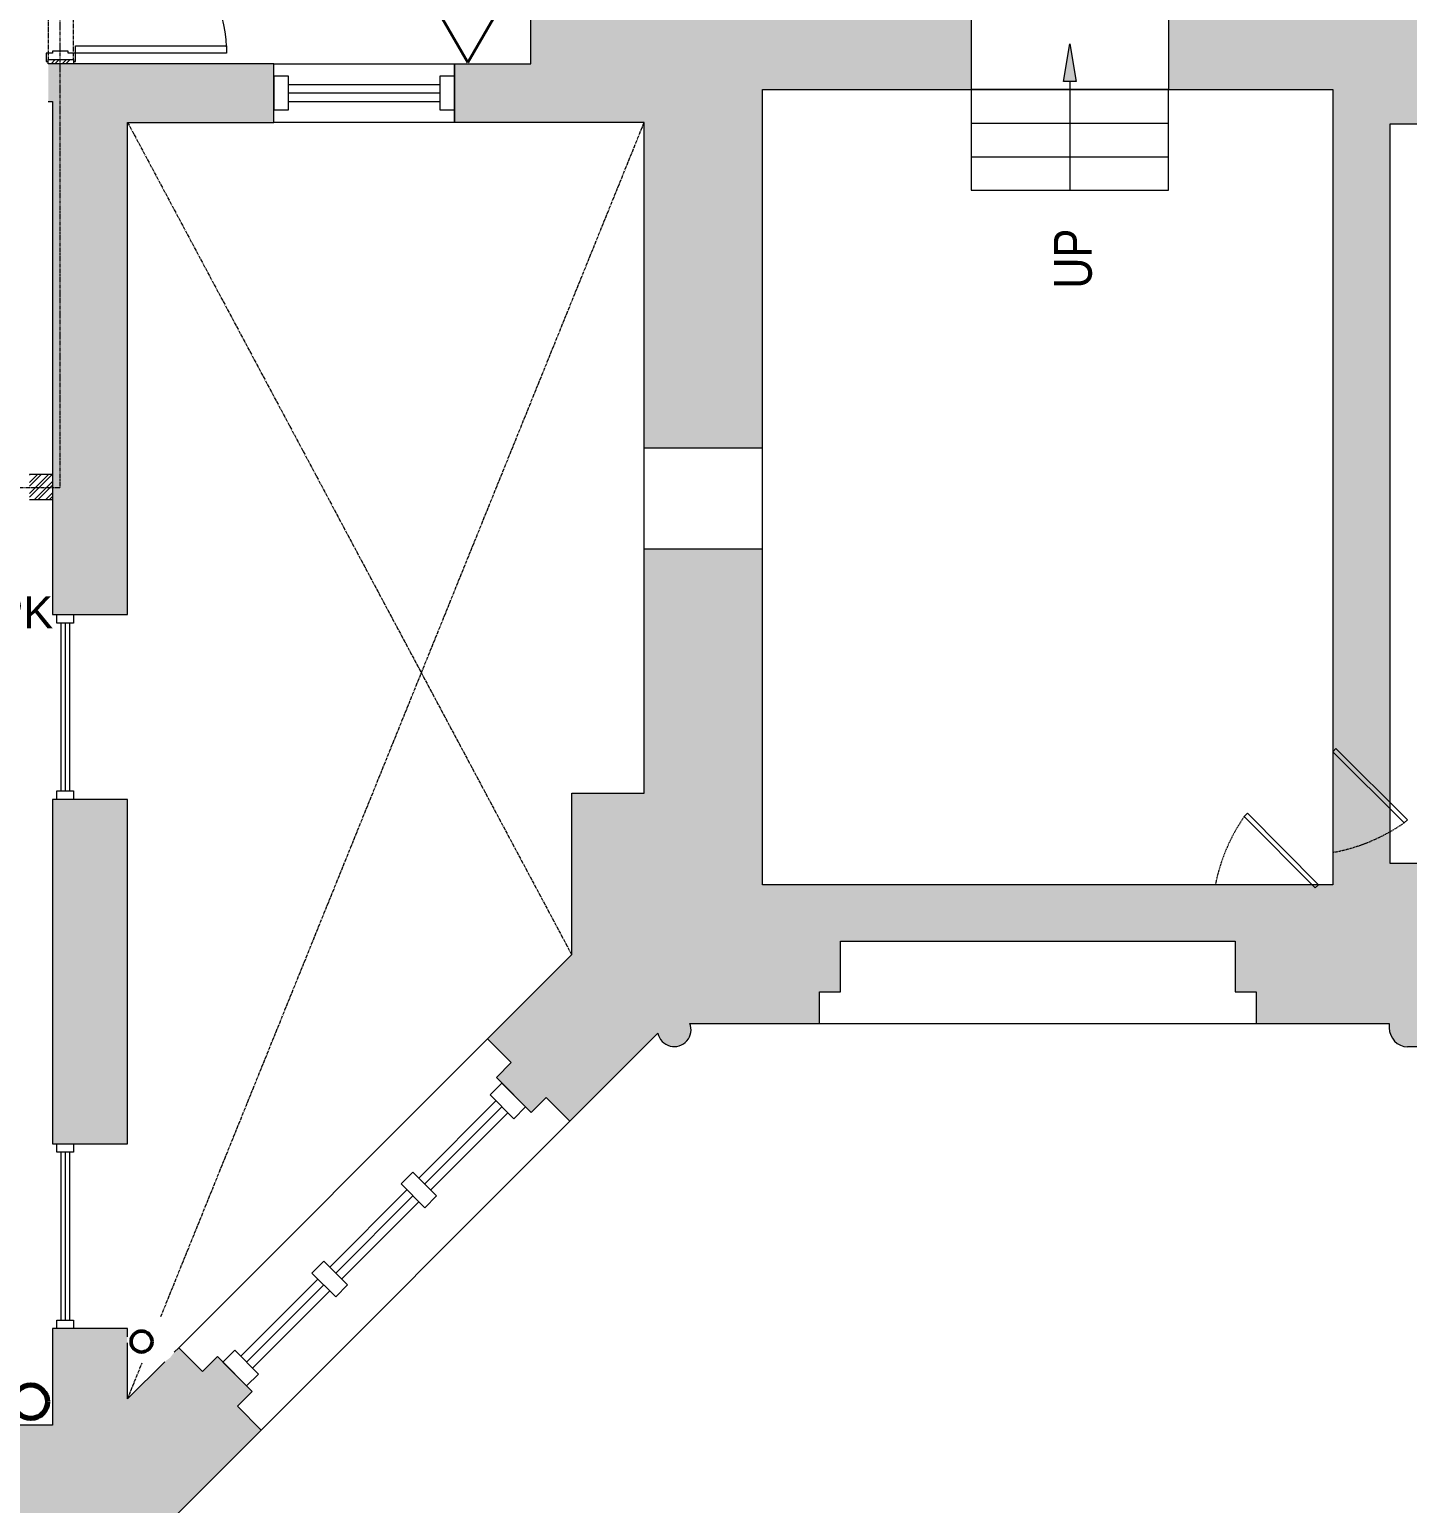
# Model space of a CAD drawing. Header units: inches. Extents: x 891 to 14187, y -1169 to 3232.
# Drawn here: x 5149.8 to 5478.1, y 57.6 to 408.6 of the extents above; entities that cross this region are included whole.
import ezdxf

# ---------------------------------------------------------------- set-up
doc = ezdxf.new("R2010")
doc.units = ezdxf.units.IN
doc.header["$MEASUREMENT"] = 0
for name, pattern in [('IMPORT-IMPORT-CENTER2', [1.125, 0.75, -0.125, 0.125, -0.125]), ('IMPORT-IMPORT-HIDDEN2', [0.1875, 0.125, -0.0625]), ('IMPORT-IMPORT-PHANTOM2', [1.25, 0.625, -0.125, 0.125, -0.125, 0.125, -0.125])]:
    doc.linetypes.add(name, pattern=pattern)
doc.layers.add('_DROPS_IDFS', color=7, linetype='Continuous')
for name, color, linetype, lineweight in [('_OPTEC_LAYER', 1, 'Continuous', 30), ('A-DETL', 90, 'Continuous', 9), ('A-DETL-WIDE', 214, 'Continuous', 50), ('A-DOOR', 7, 'Continuous', 9), ('A-DOOR-EXG', 7, 'Continuous', 9), ('A-DOOR-HEAD', 7, 'IMPORT-IMPORT-HIDDEN2', 9), ('A-Grid', 7, 'IMPORT-IMPORT-CENTER2', 9), ('A-Hatch', 7, 'Continuous', 9), ('A-HATCH-2 HR', 7, 'Continuous', 9), ('A-STAIR-EX_G', 7, 'Continuous', 9), ('A-WALL-INT NEW', 7, 'Continuous', 9), ('EX-EXT-CORE', 7, 'Continuous', 9), ('EX-Int Wall', 7, 'Continuous', 9), ('EX-Windows', 7, 'Continuous', 9), ('MUC-LOW_WALL', 7, 'Continuous', 9), ('MUC-Text', 7, 'Continuous', 9), ('WALL TYPE', 7, 'IMPORT-IMPORT-PHANTOM2', 9)]:
    doc.layers.add(name, color=color, linetype=linetype, lineweight=lineweight)
doc.styles.add('Arial', font='arial.ttf', dxfattribs={"height": 7.623})
doc.styles.add('Arial Narrow_1', font='ARIALN.TTF', dxfattribs={"height": 6.042903})

# ---------------------------------------------------------------- blocks, each defined once
blk = doc.blocks.new('_DATA')
at = {"layer": '_DROPS_IDFS', "color": 1, "lineweight": 30}
blk.add_lwpolyline([(24.61, 42.64), (12.55, 21.75), (36.67, 21.75)], close=True, dxfattribs=at)

msp = doc.modelspace()

# ---------------------------------------------------------------- hatches: boundary and pattern name
at = {"layer": 'A-Hatch'}
h = msp.add_hatch(color=9, dxfattribs=at)
h.paths.add_polyline_path([(5278.55, 148.62), (5299.53, 169.59), (5299.86, 168.63), (5300.43, 167.78), (5301.19, 167.1), (5302.1, 166.64), (5303.1, 166.42), (5304.12, 166.47), (5305.1, 166.77), (5305.97, 167.31), (5306.67, 168.05), (5307.16, 168.94), (5307.41, 169.93), (5307.4, 170.95), (5307.14, 171.94), (5338.02, 171.94), (5338.02, 179.44), (5343.02, 179.44), (5343.02, 191.49), (5437.02, 191.49), (5437.02, 179.44), (5442.02, 179.44), (5442.02, 171.94), (5473.76, 171.94), (5473.76, 170.86), (5473.88, 169.82), (5474.23, 168.83), (5474.8, 167.95), (5475.56, 167.23), (5476.46, 166.7), (5477.46, 166.39), (5478.5, 166.31), (5480.69, 166.31), (5481.46, 166.21), (5482.19, 165.91), (5482.81, 165.43), (5483.28, 164.81), (5483.58, 164.09), (5483.69, 163.31), (5483.69, 162.04), (5488.7, 162.04), (5488.18, 160.63), (5488.04, 159.14), (5488.28, 157.66), (5488.89, 156.28), (5489.82, 155.11), (5491.03, 154.21), (5492.42, 153.65), (5493.9, 153.46), (5495.39, 153.65), (5496.78, 154.21), (5497.99, 155.11), (5498.92, 156.28), (5499.53, 157.66), (5499.77, 159.14), (5499.63, 160.63), (5499.11, 162.04), (5502.35, 162.04), (5502.35, 163.31), (5502.45, 164.09), (5502.75, 164.81), (5503.23, 165.43), (5503.85, 165.91), (5504.57, 166.21), (5505.35, 166.31), (5505.98, 166.31), (5505.98, 170.82), (5507.01, 170.49), (5508.09, 170.42), (5509.15, 170.62), (5510.13, 171.08), (5510.96, 171.77), (5511.6, 172.65), (5512, 173.65), (5512.13, 174.72), (5512, 175.8), (5511.6, 176.8), (5510.96, 177.68), (5510.13, 178.37), (5509.15, 178.83), (5508.09, 179.03), (5507.01, 178.96), (5505.98, 178.63), (5505.98, 184.82), (5507.01, 184.49), (5508.09, 184.42), (5509.15, 184.62), (5510.13, 185.08), (5510.96, 185.77), (5511.6, 186.65), (5512, 187.65), (5512.13, 188.72), (5512, 189.8), (5511.6, 190.8), (5510.96, 191.68), (5510.13, 192.37), (5509.15, 192.83), (5508.09, 193.03), (5507.01, 192.96), (5505.98, 192.63), (5505.98, 210.12), (5498.48, 210.12), (5498.48, 215.12), (5482.27, 215.12), (5482.27, 210.12), (5473.93, 210.12), (5473.93, 386.12), (5482.27, 386.12), (5482.27, 381.12), (5498.48, 381.12), (5498.48, 386.12), (5505.98, 386.12), (5505.98, 405.14), (5507.1, 404.8), (5508.27, 404.76), (5509.41, 405.02), (5510.44, 405.55), (5511.31, 406.33), (5511.95, 407.31), (5512.32, 408.42), (5512.41, 409.58), (5512.19, 410.73), (5511.69, 411.78), (5510.94, 412.67), (5509.98, 413.35), (5522.43, 425.79), (5518.96, 429.26), (5522.37, 432.67), (5500.61, 454.42), (5485.16, 438.97), (5447.44, 438.97), (5447.44, 476.03), (5429.82, 476.03), (5429.82, 422.5), (5421.19, 422.5), (5421.19, 394.35), (5460.3, 394.35), (5460.3, 204.95), (5324.43, 204.95), (5324.43, 284.9), (5296.28, 284.9), (5296.28, 226.77), (5279, 226.77), (5279, 188.3), (5258.93, 168.23), (5264.59, 162.58), (5261.05, 159.04), (5269.36, 150.74), (5272.89, 154.27)])
h.paths.add_polyline_path([(5296.28, 308.9), (5324.43, 308.9), (5324.43, 394.35), (5374.19, 394.35), (5374.19, 422.5), (5336.3, 422.5), (5336.3, 440.5), (5276.3, 440.5), (5276.3, 420.5), (5269.3, 420.5), (5269.3, 400.5), (5251.05, 400.5), (5251.05, 386.53), (5296.28, 386.53), (5296.28, 383.45)])
h.paths.add_polyline_path([(5429.82, 506.03), (5447.44, 506.03), (5447.44, 575.09), (5429.82, 575.09), (5429.82, 554.75)])
h.paths.add_polyline_path([(5447.44, 635.09), (5447.44, 706.77), (5429.82, 706.77), (5429.82, 667.5), (5415.74, 667.5), (5415.74, 635.09), (5428.95, 635.09)])
h = msp.add_hatch(color=9, dxfattribs=at)
h.paths.add_polyline_path([(5136.6, -655.98), (5136.6, -612.48), (5126.84, -612.48), (5126.84, -596.07), (5124.81, -596.07), (5124.81, -593.82), (5110.76, -593.82), (5110.76, -621.48), (5080.6, -621.48), (5080.6, -655.98)])
h.paths.add_polyline_path([(5605.4, -622.48), (5610.02, -611.99), (5638.52, -611.99), (5638.52, -603.51), (5643.52, -603.51), (5643.52, -583.82), (5638.52, -583.82), (5638.52, -576.54), (5609.78, -576.54), (5610.14, -575.4), (5610.2, -574.22), (5609.95, -573.05), (5609.4, -572), (5608.6, -571.12), (5607.6, -570.47), (5606.47, -570.11), (5605.28, -570.05), (5604.12, -570.3), (5603.06, -570.84), (5602.18, -571.64), (5601.54, -572.64), (5592.98, -564.09), (5589.51, -567.55), (5585.98, -564.02), (5566.78, -583.22), (5580.21, -596.65), (5574.85, -611.36)])
h.paths.add_polyline_path([(5771.64, -622.48), (5802.19, -611.36), (5799.12, -602.93), (5819.51, -582.54), (5798.1, -561.13), (5794.56, -564.67), (5791.03, -561.13), (5780.42, -571.73), (5779.53, -570.86), (5778.43, -570.24), (5777.22, -569.92), (5775.96, -569.93), (5774.75, -570.25), (5773.66, -570.88), (5772.77, -571.77), (5772.14, -572.85), (5771.81, -574.07), (5771.8, -575.32), (5772.12, -576.54), (5738.52, -576.54), (5738.52, -583.82), (5733.52, -583.82), (5733.52, -603.51), (5738.52, -603.51), (5738.52, -611.99), (5767.02, -611.99)])
h.paths.add_polyline_path([(5124.81, -521.82), (5124.81, -520.48), (5192.84, -520.48), (5192.84, -492.48), (5168.3, -492.48), (5168.3, -152.26), (5183.09, -167.05), (5188.75, -161.39), (5192.28, -164.93), (5202.89, -154.32), (5199.35, -150.79), (5205.01, -145.13), (5184.04, -124.15), (5184.89, -123.7), (5185.62, -123.05), (5186.16, -122.24), (5186.49, -121.33), (5186.6, -120.36), (5186.47, -119.4), (5186.1, -118.5), (5185.54, -117.71), (5184.8, -117.08), (5183.93, -116.65), (5182.98, -116.44), (5182, -116.47), (5181.07, -116.73), (5181.07, -88.03), (5166.32, -77.7), (5166.32, -13.72), (5147.28, -13.72), (5147.28, -182.67), (5138.28, -182.67), (5138.28, -205.67), (5148.28, -205.67), (5148.28, -377.78), (5110.76, -377.78), (5110.76, -521.82)])
h.paths.add_polyline_path([(5503.14, -519.58), (5522.34, -500.38), (5518.93, -496.97), (5522.4, -493.5), (5510.59, -481.7), (5511.39, -480.93), (5511.98, -479.99), (5512.33, -478.94), (5512.41, -477.84), (5512.22, -476.75), (5511.78, -475.73), (5511.11, -474.85), (5510.24, -474.16), (5509.24, -473.7), (5508.15, -473.49), (5507.04, -473.55), (5505.98, -473.88), (5505.98, -461.88), (5498.48, -461.88), (5498.48, -456.88), (5482.27, -456.88), (5482.27, -461.88), (5473.93, -461.88), (5473.93, -490.37)])
h.paths.add_polyline_path([(5883.15, -518.9), (5901.62, -500.43), (5901.62, -421.5), (5895.62, -421.5), (5895.62, -415.5), (5881.12, -415.5), (5881.12, -421.5), (5875.01, -421.5), (5875.01, -473.55), (5873.8, -473.26), (5872.55, -473.28), (5871.35, -473.62), (5870.27, -474.26), (5869.4, -475.15), (5868.78, -476.24), (5868.46, -477.45), (5868.46, -478.7), (5868.78, -479.9), (5869.4, -480.99), (5870.27, -481.88), (5861.74, -490.42), (5865.27, -493.96), (5861.74, -497.49)])
h.paths.add_polyline_path([(5881.12, -315.5), (5895.62, -315.5), (5895.62, -309.5), (5901.62, -309.5), (5901.62, -264.42), (5933.08, -264.42), (5933.08, -258.42), (5939.08, -258.42), (5939.08, -249.92), (5933.08, -249.92), (5933.08, -243.82), (5906.76, -243.82), (5905.25, -242.6), (5903.6, -241.6), (5901.82, -240.85), (5900.8, -238.59), (5899.41, -236.55), (5897.68, -234.79), (5895.61, -233.32), (5893.43, -232.3), (5891.05, -231.65), (5888.59, -231.43), (5886.63, -231.43), (5884.17, -231.65), (5881.78, -232.3), (5879.55, -233.35), (5877.54, -234.79), (5875.81, -236.55), (5874.41, -238.59), (5873.4, -240.85), (5871.15, -241.86), (5869.11, -243.25), (5867.34, -244.98), (5865.91, -246.99), (5864.85, -249.23), (5864.21, -251.61), (5863.99, -254.07), (5863.99, -256.03), (5864.21, -258.49), (5864.85, -260.88), (5865.91, -263.11), (5867.34, -265.13), (5869.11, -266.85), (5871.15, -268.25), (5873.4, -269.26), (5874.1, -270.93), (5875.01, -272.49), (5875.01, -309.5), (5881.12, -309.5)])
h.paths.add_polyline_path([(5300.09, -300.29), (5308.03, -278.46), (5338.02, -278.46), (5338.02, -269.98), (5343.02, -269.98), (5343.02, -250.3), (5338.02, -250.3), (5338.02, -242.8), (5307.14, -242.8), (5307.4, -241.86), (5307.42, -240.89), (5307.21, -239.94), (5306.78, -239.07), (5306.15, -238.33), (5305.37, -237.76), (5304.46, -237.4), (5303.5, -237.27), (5302.53, -237.37), (5301.62, -237.7), (5300.82, -238.25), (5300.17, -238.97), (5299.71, -239.83), (5278.55, -218.67), (5272.89, -224.33), (5269.36, -220.79), (5258.75, -231.4), (5262.29, -234.93), (5256.63, -240.59), (5274.77, -258.73), (5264.38, -287.29)])
h.paths.add_polyline_path([(5498.48, -290.88), (5498.48, -285.88), (5505.98, -285.88), (5505.98, -248.29), (5507.01, -248.63), (5508.09, -248.69), (5509.15, -248.49), (5510.13, -248.03), (5510.96, -247.34), (5511.6, -246.47), (5512, -245.46), (5512.13, -244.39), (5512, -243.32), (5511.6, -242.31), (5510.96, -241.44), (5510.13, -240.75), (5509.15, -240.29), (5508.09, -240.08), (5507.01, -240.15), (5505.98, -240.48), (5505.98, -235.97), (5505.35, -235.97), (5504.57, -235.87), (5503.85, -235.57), (5503.23, -235.09), (5502.75, -234.47), (5502.45, -233.75), (5502.35, -232.68), (5502.35, -231.89), (5496.61, -231.89), (5497.13, -230.49), (5497.27, -228.99), (5497.03, -227.51), (5496.42, -226.14), (5495.49, -224.97), (5494.28, -224.07), (5492.89, -223.51), (5491.4, -223.32), (5489.92, -223.51), (5488.53, -224.07), (5487.32, -224.97), (5486.39, -226.14), (5485.78, -227.51), (5485.54, -228.99), (5485.68, -230.49), (5486.2, -231.89), (5481.19, -231.89), (5481.19, -233.17), (5481.08, -233.94), (5480.78, -234.67), (5480.31, -235.29), (5479.69, -235.76), (5478.96, -236.06), (5478.19, -236.17), (5475.61, -236.17), (5474.47, -236.36), (5473.42, -236.84), (5472.52, -237.56), (5471.83, -238.49), (5471.4, -239.57), (5471.26, -240.71), (5471.26, -242.8), (5442.02, -242.8), (5442.02, -250.3), (5437.02, -250.3), (5437.02, -269.98), (5442.02, -269.98), (5442.02, -278.46), (5473.93, -278.46), (5473.93, -285.88), (5482.27, -285.88), (5482.27, -290.88)])
h.paths.add_polyline_path([(5181.07, 30.28), (5181.07, 46.67), (5182, 46.42), (5182.98, 46.39), (5183.93, 46.6), (5184.8, 47.03), (5185.54, 47.66), (5186.1, 48.45), (5186.47, 49.35), (5186.6, 50.31), (5186.49, 51.28), (5186.16, 52.19), (5185.62, 53), (5184.89, 53.65), (5184.04, 54.1), (5205.01, 75.08), (5199.35, 80.73), (5202.89, 84.27), (5194.59, 92.57), (5191.05, 89.04), (5185.39, 94.69), (5184.3, 93.56), (5183.34, 92.32), (5182.04, 91.34), (5173.2, 82.5), (5173.2, 95.85), (5173.1, 96.56), (5173.2, 97.27), (5173.2, 99.28), (5155.33, 99.28), (5155.33, 76.22), (5147.28, 76.22), (5147.28, 30.28)])
h.paths.add_polyline_path([(5173.2, 143.28), (5173.2, 225.28), (5155.33, 225.28), (5155.33, 143.28)])
h.paths.add_polyline_path([(5173.2, 269.28), (5173.2, 386.53), (5208.05, 386.53), (5208.05, 400.5), (5154.3, 400.5), (5154.3, 391.5), (5155.33, 391.5), (5155.33, 269.28)])
at = {"layer": 'MUC-Text'}
msp.add_hatch(color=8, dxfattribs=at).paths.add_polyline_path([(5396.19, 396.24), (5399.19, 396.24), (5397.69, 405.24)])

# ---------------------------------------------------------------- linework, layer by layer
at = {"color": 8, "lineweight": 9}
for p, q in [((5324.43, 308.9), (5296.28, 308.9)), ((5324.43, 284.9), (5296.28, 284.9))]:
    msp.add_line(p, q, dxfattribs=at)
at = {"layer": 'A-DETL', "lineweight": 70}
msp.add_circle((5150.13, 81.81), 4, dxfattribs=at)
at = {"layer": 'A-DETL-WIDE'}
msp.add_circle((5176.53, 96.14), 2.5, dxfattribs=at)
at = {"layer": 'A-DOOR', "color": 55, "lineweight": 13}
msp.add_lwpolyline([(5160.8, 404.75), (5196.8, 404.75), (5196.8, 403), (5160.8, 403)], close=True, dxfattribs=at)
at = {"layer": 'A-DOOR', "color": 8}
for points in [[(5160.8, 404.75), (5196.8, 404.75), (5196.8, 403), (5160.8, 403)], [(5154.3, 401.5), (5160.3, 401.5), (5160.3, 401), (5160.8, 401), (5160.8, 403), (5159.05, 403), (5159.05, 403.51), (5155.3, 403.51), (5155.3, 403), (5153.8, 403), (5153.8, 401), (5154.3, 401)]]:
    msp.add_lwpolyline(points, close=True, dxfattribs=at)
msp.add_arc((5160.35, 402.51), 36.5, 3.1299, 89.2953, dxfattribs=at)
at = {"layer": 'A-DOOR-EXG', "color": 8}
for p, q in [((5460.3, 236.6), (5461.06, 237.36)), ((5477.32, 219.68), (5460.3, 236.6)), ((5461.06, 237.36), (5478.07, 220.44)), ((5439.98, 221.97), (5439.22, 221.21)), ((5439.22, 221.21), (5456.15, 204.2)), ((5456.9, 204.95), (5439.98, 221.97)), ((5478.07, 220.44), (5477.32, 219.68)), ((5456.15, 204.2), (5456.9, 204.95))]:
    msp.add_line(p, q, dxfattribs=at)
at = {"layer": 'A-DOOR-EXG', "color": 8, "linetype": 'IMPORT-IMPORT-HIDDEN2'}
for centre, start, end in [((5475.02, 196.42), 145.2941, 168.7049), ((5452.53, 255.48), 280.3032, 304.7059)]:
    msp.add_arc(centre, 43.54, start, end, dxfattribs=at)
at = {"layer": 'A-DOOR-HEAD', "color": 8}
msp.add_lwpolyline([(5154.3, 440.5), (5154.3, 401.5), (5160.3, 401.5), (5160.3, 440.5)], close=True, dxfattribs=at)
at = {"layer": 'A-Grid', "color": 8}
for p, q in [((5173.2, 386.53), (5279, 188.3)), ((5181.15, 102.15), (5296.28, 386.53)), ((5173.2, 82.5), (5176.69, 91.12))]:
    msp.add_line(p, q, dxfattribs=at)
at = {"layer": 'A-HATCH-2 HR', "color": 8}
for p, q in [((5154.98, 400.5), (5155.98, 401.5)), ((5155.87, 400.5), (5156.87, 401.5)), ((5157.64, 400.5), (5158.64, 401.5)), ((5158.52, 400.5), (5159.52, 401.5)), ((5160.29, 400.5), (5160.3, 400.51)), ((5149.83, 300.78), (5151.74, 302.69)), ((5149.83, 298.13), (5154.39, 302.69)), ((5149.83, 302.55), (5149.97, 302.69)), ((5149.83, 299.9), (5152.62, 302.69)), ((5149.83, 297.24), (5155.27, 302.69)), ((5151.04, 296.69), (5155.33, 300.98)), ((5151.93, 296.69), (5155.33, 300.09)), ((5153.69, 296.69), (5155.33, 298.32)), ((5154.58, 296.69), (5155.33, 297.44))]:
    msp.add_line(p, q, dxfattribs=at)
at = {"layer": 'A-STAIR-EX_G', "color": 8}
for p, q in [((5421.19, 394.35), (5374.19, 394.35)), ((5374.19, 394.35), (5374.19, 370.35)), ((5421.19, 370.35), (5421.19, 394.35)), ((5374.19, 386.35), (5421.19, 386.35)), ((5374.19, 378.35), (5421.19, 378.35)), ((5374.19, 370.35), (5421.19, 370.35))]:
    msp.add_line(p, q, dxfattribs=at)
at = {"layer": 'A-WALL-INT NEW', "color": 8}
for p, q in [((5154.3, 401.5), (5160.3, 401.5)), ((5154.3, 400.5), (5154.3, 401.5)), ((5160.3, 400.5), (5154.3, 400.5)), ((5160.3, 401.5), (5160.3, 400.5))]:
    msp.add_line(p, q, dxfattribs=at)
at = {"layer": 'A-WALL-INT NEW', "color": 135, "lineweight": 20}
for p, q in [((5155.33, 302.69), (5149.83, 302.69)), ((5149.83, 296.69), (5155.33, 296.69))]:
    msp.add_line(p, q, dxfattribs=at)
at = {"layer": 'EX-EXT-CORE', "color": 8}
for p, q in [((5338.02, 171.94), (5442.02, 171.94)), ((5480.69, 166.31), (5478.11, 166.31)), ((5205.01, 75.08), (5278.55, 148.62)), ((5185.39, 94.69), (5184.32, 93.62))]:
    msp.add_line(p, q, dxfattribs=at)
at = {"layer": 'EX-EXT-CORE', "color": 8, "flags": 128}
for points in [[(5429.82, 635.09), (5429.82, 422.5), (5421.19, 422.5), (5421.19, 394.35)], [(5258.93, 168.23), (5279, 188.3), (5279, 226.77), (5296.28, 226.77), (5296.28, 386.53), (5251.05, 386.53), (5251.05, 400.5), (5269.3, 400.5), (5269.3, 420.5), (5276.3, 420.5), (5276.3, 440.5), (5336.3, 440.5), (5336.3, 422.5), (5374.19, 422.5), (5374.19, 394.35)], [(5505.98, 405.14), (5505.98, 386.12), (5498.48, 386.12), (5498.48, 381.12), (5482.27, 381.12), (5482.27, 386.12), (5473.93, 386.12), (5473.93, 210.12), (5482.27, 210.12), (5482.27, 215.12), (5498.48, 215.12), (5498.48, 210.12), (5505.98, 210.12), (5505.98, 192.63)], [(5154.3, 391.5), (5155.33, 391.5), (5155.33, 269.28), (5173.2, 269.28), (5173.2, 386.53), (5208.05, 386.53), (5208.05, 400.5), (5154.3, 400.5)], [(5307.14, 171.94), (5338.02, 171.94), (5338.02, 179.44), (5343.02, 179.44), (5343.02, 191.49), (5437.02, 191.49), (5437.02, 179.44), (5442.02, 179.44), (5442.02, 171.94), (5473.76, 171.94), (5473.76, 170.86)], [(5184.04, 54.1), (5205.01, 75.08), (5199.35, 80.73), (5202.89, 84.27), (5194.59, 92.57), (5191.05, 89.04), (5185.39, 94.69), (5258.93, 168.23), (5264.59, 162.58), (5261.05, 159.04), (5269.36, 150.74), (5272.89, 154.27), (5278.55, 148.62), (5299.53, 169.59)], [(5173.2, 97.27), (5173.2, 99.28), (5155.33, 99.28), (5155.33, 76.22), (5147.28, 76.22), (5147.28, 30.28), (5181.07, 30.28)], [(5182.04, 91.34), (5173.2, 82.5), (5173.2, 95.85)]]:
    msp.add_lwpolyline(points, dxfattribs=at)
for points in [[(5208.05, 400.5), (5251.05, 400.5), (5251.05, 386.53), (5208.05, 386.53)], [(5324.43, 394.35), (5460.3, 394.35), (5460.3, 204.95), (5324.43, 204.95)], [(5173.2, 143.28), (5173.2, 225.28), (5155.33, 225.28), (5155.33, 143.28)]]:
    msp.add_lwpolyline(points, close=True, dxfattribs=at)
at = {"layer": 'EX-EXT-CORE', "color": 8}
for centre, radius, start, end in [((5303.44, 170.41), 4, 191.7888, 22.4801), ((5478.31, 170.86), 4.55, 180, 267.5472)]:
    msp.add_arc(centre, radius, start, end, dxfattribs=at)
at = {"layer": 'EX-Int Wall', "color": 8}
msp.add_line((5343.02, 191.49), (5437.02, 191.49), dxfattribs=at)
at = {"layer": 'EX-Windows', "color": 8}
for p, q in [((5208.05, 397.52), (5208.05, 389.52)), ((5211.55, 397.52), (5208.05, 397.52)), ((5211.55, 389.52), (5211.55, 397.52)), ((5247.55, 397.52), (5247.55, 389.52)), ((5251.05, 397.52), (5247.55, 397.52)), ((5251.05, 389.52), (5251.05, 397.52)), ((5211.55, 395.52), (5247.55, 395.52)), ((5211.55, 393.52), (5247.55, 393.52)), ((5211.55, 391.52), (5247.55, 391.52)), ((5208.05, 389.52), (5211.55, 389.52)), ((5247.55, 389.52), (5251.05, 389.52)), ((5156.33, 267.28), (5156.33, 269.28)), ((5156.33, 269.28), (5160.33, 269.28)), ((5160.33, 267.28), (5156.33, 267.28)), ((5157.33, 267.28), (5157.33, 227.28)), ((5158.33, 267.28), (5158.33, 227.28)), ((5159.33, 267.28), (5159.33, 227.28)), ((5160.33, 269.28), (5160.33, 267.28)), ((5156.33, 225.28), (5156.33, 227.28)), ((5156.33, 227.28), (5160.33, 227.28)), ((5160.33, 225.28), (5156.33, 225.28)), ((5160.33, 227.28), (5160.33, 225.28)), ((5259.55, 154.89), (5262.38, 157.72)), ((5265.21, 149.23), (5259.55, 154.89)), ((5262.38, 157.72), (5268.03, 152.06)), ((5242.58, 135.09), (5260.96, 153.48)), ((5243.99, 133.68), (5262.38, 152.06)), ((5268.03, 152.06), (5265.21, 149.23)), ((5245.41, 132.26), (5263.79, 150.65)), ((5156.33, 141.28), (5156.33, 143.28)), ((5156.33, 143.28), (5160.33, 143.28)), ((5160.33, 141.28), (5156.33, 141.28)), ((5157.33, 141.28), (5157.33, 101.28)), ((5158.33, 141.28), (5158.33, 101.28)), ((5159.33, 141.28), (5159.33, 101.28)), ((5160.33, 143.28), (5160.33, 141.28)), ((5238.34, 133.68), (5241.16, 136.51)), ((5243.99, 128.02), (5238.34, 133.68)), ((5241.16, 136.51), (5246.82, 130.85)), ((5221.37, 113.88), (5239.75, 132.26)), ((5222.78, 112.46), (5241.16, 130.85)), ((5246.82, 130.85), (5243.99, 128.02)), ((5224.19, 111.05), (5242.58, 129.43)), ((5219.95, 115.29), (5217.12, 112.46)), ((5217.12, 112.46), (5222.78, 106.81)), ((5225.61, 109.64), (5219.95, 115.29)), ((5200.15, 92.66), (5218.54, 111.05)), ((5201.57, 91.25), (5219.95, 109.64)), ((5222.78, 106.81), (5225.61, 109.64)), ((5202.98, 89.84), (5221.37, 108.22)), ((5156.33, 99.28), (5156.33, 101.28)), ((5156.33, 101.28), (5160.33, 101.28)), ((5160.33, 99.28), (5156.33, 99.28)), ((5160.33, 101.28), (5160.33, 99.28)), ((5195.91, 91.25), (5198.74, 94.08)), ((5198.74, 94.08), (5204.4, 88.42)), ((5201.57, 85.59), (5195.91, 91.25)), ((5204.4, 88.42), (5201.57, 85.59))]:
    msp.add_line(p, q, dxfattribs=at)
at = {"layer": 'MUC-LOW_WALL', "color": 8}
for p, q in [((5473.93, 386.12), (5473.93, 210.12)), ((5338.02, 171.94), (5442.02, 171.94)), ((5185.39, 94.69), (5258.93, 168.23)), ((5205.01, 75.08), (5278.55, 148.62))]:
    msp.add_line(p, q, dxfattribs=at)
at = {"layer": 'MUC-Text', "color": 8}
for p, q in [((5396.19, 396.24), (5397.69, 405.24)), ((5397.69, 405.24), (5399.19, 396.24)), ((5399.19, 396.24), (5396.19, 396.24)), ((5397.69, 396.24), (5397.69, 379.36)), ((5397.69, 379.36), (5397.69, 370.36))]:
    msp.add_line(p, q, dxfattribs=at)
at = {"layer": 'WALL TYPE', "color": 8}
for p, q in [((5157.08, 556.66), (5157.08, 299.49)), ((5157.08, 299.49), (4952.71, 299.49))]:
    msp.add_line(p, q, dxfattribs=at)

# ---------------------------------------------------------------- block references
at = {"layer": '_OPTEC_LAYER', "rotation": 180}
msp.add_blockref('_DATA', (5278.88, 443.39), dxfattribs=at)

# ---------------------------------------------------------------- texts
at = {"layer": '_OPTEC_LAYER', "insert": (5112.24, 273.68), "char_height": 7.623, "attachment_point": 1, "style": 'Arial'}
msp.add_mtext_dynamic_manual_height_columns('5.1PSPK', width=5.9059, gutter_width=1, heights=[0.748], dxfattribs=at)
at = {"layer": 'MUC-Text', "style": 'Arial Narrow_1'}
msp.add_text('UP', height=9, rotation=90, dxfattribs=at).set_placement((5402.89, 346.9))

doc.saveas('drawing.dxf')
